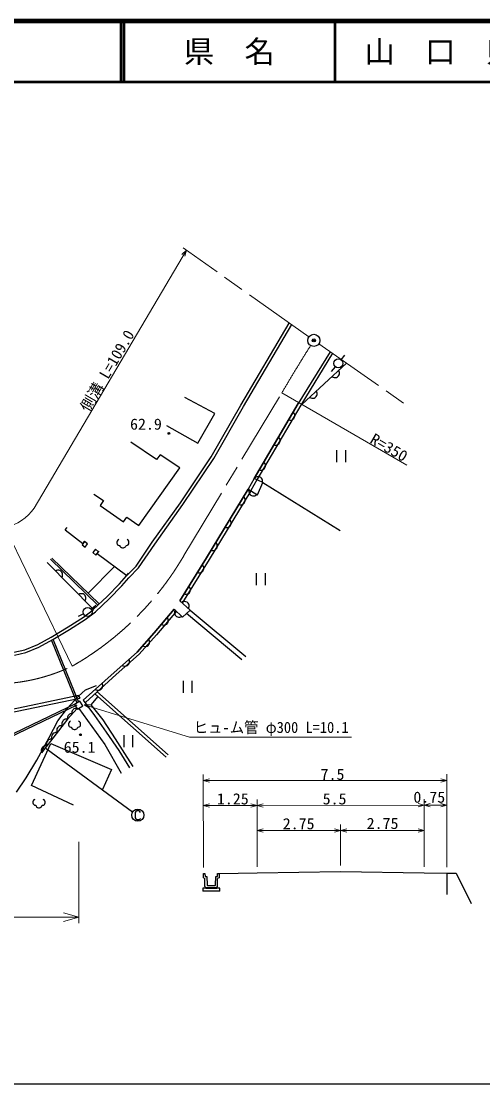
# Model space of a CAD drawing. Units: millimetres, scale not verified, with parts at other scales. Extents: x 40000 to 680000, y 20000 to 380000.
# Drawn here: x 281363 to 357347, y 205000 to 380000 of the extents above; entities that cross this region are included whole.
import ezdxf
from ezdxf.enums import TextEntityAlignment as Align

# ---------------------------------------------------------------- set-up
doc = ezdxf.new("R2010")
doc.units = ezdxf.units.MM
doc.header["$LTSCALE"] = 1000
doc.header["$PDMODE"] = 32
doc.header["$PDSIZE"] = 500
doc.linetypes.add('CHAIN', pattern=[18.5, 12, -1.5, 3.5, -1.5])
for name, color, linetype, lineweight in [('M-BGD', 7, 'Continuous', 25), ('M-BGD-EXST', 7, 'Continuous', 25), ('M-BMK', 2, 'CHAIN', 13), ('M-BMK-SRVR', 3, 'Continuous', 25), ('M-STR-HTXT', 7, 'Continuous', 13), ('M-TTL', 2, 'Continuous', 140), ('M-TTL-BAND', 7, 'Continuous', 25), ('M-TTL-LINE', 7, 'Continuous', 50)]:
    doc.layers.add(name, color=color, linetype=linetype, lineweight=lineweight)
doc.layers.add('M-OTRS', color=6, linetype='Continuous')
doc.layers.add('M-TTL-TXT', color=7, linetype='Continuous')
doc.styles.add('ＭＳ ゴシック', font='')
doc.styles.get('ＭＳ ゴシック').set_extended_font_data('MS Gothic')

msp = doc.modelspace()

# ---------------------------------------------------------------- linework, layer by layer
at = {"layer": 'M-BGD'}
for p, q in [((317524, 316772), (325495, 330289)), ((317956, 316520), (325926, 330035)), ((332205, 325568), (326976, 317040)), ((332631, 325307), (327405, 316783)), ((334024, 324234), (334642, 325020)), ((327560, 316855), (334927, 323665)), ((333065, 323082), (332403, 322332)), ((333714, 322299), (333636, 322472)), ((333750, 322128), (333714, 322299)), ((333741, 321916), (333750, 322128)), ((332534, 321454), (332701, 321362)), ((332701, 321362), (332868, 321313)), ((332868, 321313), (333080, 321305)), ((333080, 321305), (333252, 321341)), ((333252, 321341), (333425, 321419)), ((333425, 321419), (333601, 321582)), ((333601, 321582), (333692, 321748)), ((333692, 321748), (333741, 321916)), ((330031, 318894), (329952, 319067)), ((330009, 318343), (330058, 318511)), ((330066, 318723), (330031, 318894)), ((330058, 318511), (330066, 318723)), ((313248, 315413), (308282, 318038)), ((312629, 308258), (317524, 316772)), ((319699, 304704), (326976, 317040)), ((326976, 317040), (319699, 304704)), ((327405, 316783), (320130, 304450)), ((328851, 318048), (329017, 317957)), ((329017, 317957), (329185, 317908)), ((329185, 317908), (329397, 317900)), ((329397, 317900), (329568, 317935)), ((329568, 317935), (329741, 318014)), ((329741, 318014), (329918, 318176)), ((329918, 318176), (330009, 318343)), ((310443, 310524), (313248, 315413)), ((313054, 307994), (317956, 316520)), ((326269, 315487), (326144, 315630)), ((326352, 315334), (326269, 315487)), ((326405, 315128), (326352, 315334)), ((326407, 314953), (326405, 315128)), ((305271, 313432), (310443, 310524)), ((325382, 314338), (325568, 314299)), ((325568, 314299), (325743, 314300)), ((325743, 314300), (325948, 314353)), ((325948, 314353), (326102, 314436)), ((326102, 314436), (326245, 314561)), ((326245, 314561), (326367, 314768)), ((326367, 314768), (326407, 314953)), ((323843, 311375), (323719, 311518)), ((303624, 307791), (299379, 310698)), ((322957, 310226), (323142, 310187)), ((323142, 310187), (323317, 310188)), ((323317, 310188), (323523, 310241)), ((323523, 310241), (323676, 310324)), ((323676, 310324), (323819, 310449)), ((323819, 310449), (323941, 310656)), ((323927, 311221), (323843, 311375)), ((323980, 311016), (323927, 311221)), ((323941, 310656), (323981, 310841)), ((323981, 310841), (323980, 311016)), ((304242, 308588), (303624, 307791)), ((307484, 306427), (304242, 308588)), ((307580, 300676), (312629, 308258)), ((333271, 309364), (333271, 307364)), ((334791, 307364), (334791, 309364)), ((300743, 296958), (307484, 306427)), ((307992, 300392), (313054, 307994)), ((321251, 306212), (321394, 306337)), ((321418, 307263), (321293, 307406)), ((321394, 306337), (321516, 306543)), ((321501, 307109), (321418, 307263)), ((321554, 306904), (321501, 307109)), ((321516, 306543), (321556, 306729)), ((321556, 306729), (321554, 306904)), ((319699, 304704), (318733, 302942)), ((321121, 304022), (319699, 304704)), ((319866, 304824), (319734, 304688)), ((320012, 304920), (319866, 304824)), ((320212, 304990), (320012, 304920)), ((320386, 305007), (320212, 304990)), ((320575, 304983), (320386, 305007)), ((320531, 306114), (320717, 306074)), ((320791, 304879), (320575, 304983)), ((320717, 306074), (320892, 306076)), ((320927, 304747), (320791, 304879)), ((320892, 306076), (321097, 306129)), ((321023, 304601), (320927, 304747)), ((321094, 304401), (321023, 304601)), ((321097, 306129), (321251, 306212)), ((311854, 291629), (318733, 302942)), ((318733, 302942), (311854, 291629)), ((318733, 302942), (320268, 301975)), ((318866, 302858), (318821, 302674)), ((320138, 304464), (319171, 302701)), ((320268, 301975), (321121, 304022)), ((321086, 304038), (321110, 304227)), ((321110, 304227), (321094, 304401)), ((321121, 304022), (333895, 296142)), ((293306, 302130), (294902, 301075)), ((294902, 301075), (294361, 300252)), ((319160, 302682), (312280, 291366)), ((318099, 301552), (317976, 301697)), ((318180, 301397), (318099, 301552)), ((318230, 301191), (318180, 301397)), ((318187, 300832), (318229, 301016)), ((318229, 301016), (318230, 301191)), ((318821, 302674), (318817, 302499)), ((318817, 302499), (318864, 302292)), ((318864, 302292), (318943, 302136)), ((318943, 302136), (319063, 301989)), ((319063, 301989), (319266, 301861)), ((319266, 301861), (319451, 301816)), ((319451, 301816), (319626, 301813)), ((319626, 301813), (319832, 301860)), ((319832, 301860), (319988, 301939)), ((319988, 301939), (320135, 302059)), ((294361, 300252), (298195, 297575)), ((302945, 294177), (307580, 300676)), ((303356, 293891), (307992, 300392)), ((317197, 300415), (317382, 300373)), ((317382, 300373), (317557, 300372)), ((317557, 300372), (317763, 300422)), ((317763, 300422), (317918, 300504)), ((317918, 300504), (318063, 300626)), ((318063, 300626), (318187, 300832)), ((298195, 297575), (298761, 298322)), ((298761, 298322), (300743, 296958)), ((315806, 297781), (315683, 297926)), ((315887, 297626), (315806, 297781)), ((315938, 297420), (315887, 297626)), ((288619, 296242), (288927, 296636)), ((288619, 296242), (291514, 293978)), ((314904, 296644), (315089, 296602)), ((315089, 296602), (315264, 296601)), ((315264, 296601), (315470, 296651)), ((315470, 296651), (315625, 296733)), ((315625, 296733), (315770, 296855)), ((315770, 296855), (315894, 297060)), ((315894, 297060), (315937, 297245)), ((315937, 297245), (315938, 297420)), ((291763, 294299), (291367, 293787)), ((291514, 293978), (291822, 294372)), ((292267, 293909), (291763, 294299)), ((297139, 294383), (297099, 294223)), ((297099, 294223), (297099, 294063)), ((297099, 294063), (297139, 293903)), ((297259, 294543), (297139, 294383)), ((297419, 294623), (297259, 294543)), ((298939, 294543), (298779, 294623)), ((299059, 294383), (298939, 294543)), ((299099, 294223), (299059, 294383)), ((299059, 293903), (299099, 294063)), ((299099, 294063), (299099, 294223)), ((300304, 290268), (302945, 294177)), ((313513, 294010), (313390, 294155)), ((313594, 293855), (313513, 294010)), ((291367, 293787), (291871, 293397)), ((291871, 293397), (292267, 293909)), ((293603, 293042), (293155, 292487)), ((293155, 292487), (293659, 292080)), ((294107, 292636), (293603, 293042)), ((293659, 292080), (294107, 292636)), ((293866, 292337), (294165, 292738)), ((293866, 292337), (298740, 288703)), ((297139, 293903), (297219, 293783)), ((297219, 293783), (297339, 293703)), ((297339, 293703), (297499, 293663)), ((297499, 293663), (297579, 293663)), ((297579, 293663), (297619, 293543)), ((297619, 293543), (297699, 293423)), ((297699, 293423), (297859, 293303)), ((297859, 293303), (298019, 293263)), ((298019, 293263), (298179, 293263)), ((298179, 293263), (298299, 293303)), ((298299, 293303), (298459, 293383)), ((298459, 293383), (298539, 293463)), ((298539, 293463), (298579, 293543)), ((298579, 293543), (298619, 293663)), ((298619, 293663), (298699, 293663)), ((298699, 293663), (298859, 293703)), ((298859, 293703), (298979, 293783)), ((298979, 293783), (299059, 293903)), ((300692, 289948), (303356, 293891)), ((312611, 292873), (312796, 292831)), ((312796, 292831), (312971, 292830)), ((312971, 292830), (313177, 292880)), ((313177, 292880), (313332, 292962)), ((313332, 292962), (313477, 293084)), ((313477, 293084), (313601, 293289)), ((313645, 293649), (313594, 293855)), ((313601, 293289), (313644, 293474)), ((313644, 293474), (313645, 293649)), ((293258, 283130), (285607, 290845)), ((293999, 283815), (286196, 291377)), ((294208, 284031), (286405, 291593)), ((307477, 284543), (311854, 291629)), ((311854, 291629), (307477, 284543)), ((312280, 291366), (307902, 284280)), ((287162, 289533), (286992, 289449)), ((287332, 289575), (287162, 289533)), ((287544, 289574), (287332, 289575)), ((287714, 289531), (287544, 289574)), ((287883, 289445), (287714, 289531)), ((288052, 289275), (287883, 289445)), ((288136, 289105), (288052, 289275)), ((288178, 288935), (288136, 289105)), ((288177, 288723), (288178, 288935)), ((292376, 285806), (296735, 290198)), ((298740, 288703), (300304, 290268)), ((298740, 288703), (299038, 289104)), ((299093, 288350), (300692, 289948)), ((310366, 289219), (310550, 289176)), ((310550, 289176), (310725, 289173)), ((310725, 289173), (310932, 289222)), ((310932, 289222), (311087, 289302)), ((311087, 289302), (311233, 289424)), ((311276, 290350), (311154, 290495)), ((311233, 289424), (311359, 289628)), ((311356, 290194), (311276, 290350)), ((311405, 289988), (311356, 290194)), ((311359, 289628), (311402, 289813)), ((311402, 289813), (311405, 289988)), ((320034, 289105), (320034, 287105)), ((321554, 287105), (321554, 289105)), ((288048, 288384), (288134, 288553)), ((288134, 288553), (288177, 288723)), ((295492, 285243), (297545, 287348)), ((295843, 284886), (297921, 287018)), ((297545, 287348), (298718, 288680)), ((297921, 287018), (299093, 288350)), ((290987, 285675), (290817, 285591)), ((291157, 285717), (290987, 285675)), ((291369, 285716), (291157, 285717)), ((291539, 285673), (291369, 285716)), ((291708, 285587), (291539, 285673)), ((291877, 285417), (291708, 285587)), ((291961, 285247), (291877, 285417)), ((308177, 285676), (308362, 285632)), ((308362, 285632), (308537, 285630)), ((308537, 285630), (308743, 285679)), ((308743, 285679), (308898, 285759)), ((308898, 285759), (309044, 285881)), ((309087, 286806), (308965, 286952)), ((309044, 285881), (309170, 286085)), ((309167, 286651), (309087, 286806)), ((309216, 286445), (309167, 286651)), ((309170, 286085), (309214, 286270)), ((309214, 286270), (309216, 286445)), ((291873, 284526), (291959, 284695)), ((291959, 284695), (292002, 284865)), ((292003, 285077), (291961, 285247)), ((292002, 284865), (292003, 285077)), ((292888, 283180), (293668, 283806)), ((293218, 283096), (295492, 285243)), ((293562, 282733), (295843, 284886)), ((309182, 283008), (307477, 284543)), ((307937, 284370), (307772, 284277)), ((308104, 284422), (307937, 284370)), ((308316, 284433), (308104, 284422)), ((308488, 284399), (308316, 284433)), ((308662, 284324), (308488, 284399)), ((308840, 284163), (308662, 284324)), ((308934, 283998), (308840, 284163)), ((308985, 283831), (308934, 283998)), ((308963, 283447), (308996, 283619)), ((308996, 283619), (308985, 283831)), ((289062, 280239), (291604, 281863)), ((291630, 282380), (290733, 281940)), ((291604, 281863), (293258, 283130)), ((291891, 281453), (293562, 282733)), ((303270, 279256), (306567, 283178)), ((306567, 283178), (303270, 279256)), ((306950, 282856), (303647, 278927)), ((305500, 281629), (305401, 281791)), ((306567, 283178), (307932, 281871)), ((306627, 282872), (306588, 282701)), ((306588, 282701), (306592, 282489)), ((306592, 282489), (306638, 282320)), ((306708, 283043), (306627, 282872)), ((306638, 282320), (306727, 282153)), ((306727, 282153), (306900, 281986)), ((306900, 281986), (307072, 281905)), ((307072, 281905), (307242, 281866)), ((307242, 281866), (307454, 281871)), ((307454, 281871), (307623, 281917)), ((307623, 281917), (307791, 282005)), ((307932, 281871), (309182, 283008)), ((317681, 274798), (308550, 282433)), ((308887, 283273), (308963, 283447)), ((309182, 283008), (318323, 275379)), ((286310, 278581), (289062, 280239)), ((289331, 279818), (291891, 281453)), ((304436, 280643), (304612, 280573)), ((304612, 280573), (304785, 280545)), ((304785, 280545), (304996, 280563)), ((304996, 280563), (305162, 280620)), ((305162, 280620), (305324, 280720)), ((305324, 280720), (305478, 280903)), ((305478, 280903), (305548, 281080)), ((305557, 281464), (305500, 281629)), ((305548, 281080), (305576, 281252)), ((305576, 281252), (305557, 281464)), ((284068, 277355), (286310, 278581)), ((286559, 278147), (289331, 279818)), ((300422, 276108), (303270, 279256)), ((303270, 279256), (300422, 276108)), ((303647, 278927), (300775, 275752)), ((281964, 276492), (284068, 277355)), ((282115, 276014), (284284, 276903)), ((284284, 276903), (286559, 278147)), ((286323, 278018), (290496, 267720)), ((286601, 278131), (290774, 267832)), ((301343, 277126), (301517, 277049)), ((301517, 277049), (301688, 277015)), ((301688, 277015), (301900, 277026)), ((301900, 277026), (302068, 277077)), ((302068, 277077), (302233, 277170)), ((302233, 277170), (302394, 277348)), ((302443, 278073), (302349, 278238)), ((302394, 277348), (302470, 277522)), ((302493, 277905), (302443, 278073)), ((302470, 277522), (302504, 277693)), ((302504, 277693), (302493, 277905)), ((280155, 276083), (281964, 276492)), ((280231, 275587), (282115, 276014)), ((296639, 272761), (300422, 276108)), ((300422, 276108), (296639, 272761)), ((300775, 275752), (296974, 272390)), ((299167, 274757), (299092, 274931)), ((299199, 274585), (299167, 274757)), ((297969, 273937), (298133, 273842)), ((298133, 273842), (298300, 273789)), ((298300, 273789), (298511, 273777)), ((298511, 273777), (298683, 273809)), ((298683, 273809), (298858, 273883)), ((298858, 273883), (299038, 274042)), ((299038, 274042), (299133, 274206)), ((299133, 274206), (299186, 274373)), ((299186, 274373), (299199, 274585)), ((291581, 268176), (296639, 272761)), ((296639, 272761), (291581, 268176)), ((296974, 272390), (291917, 267806)), ((308007, 271387), (308007, 269387)), ((309527, 269387), (309527, 271387)), ((290708, 268758), (291945, 269886)), ((291945, 269886), (293764, 270614)), ((293554, 269965), (293720, 269872)), ((293720, 269872), (293887, 269821)), ((293806, 269590), (305535, 259154)), ((293887, 269821), (294099, 269811)), ((294099, 269811), (294270, 269845)), ((294270, 269845), (294444, 269921)), ((294444, 269921), (294622, 270082)), ((294622, 270082), (294715, 270248)), ((294742, 270798), (294666, 270972)), ((294715, 270248), (294766, 270415)), ((294776, 270627), (294742, 270798)), ((294766, 270415), (294776, 270627)), ((277711, 266274), (290811, 268991)), ((277729, 265767), (291013, 268523)), ((288962, 266866), (290708, 268758)), ((290986, 268032), (290117, 267478)), ((290811, 268991), (291024, 268531)), ((291498, 267228), (290986, 268032)), ((291581, 268176), (293435, 265660)), ((293951, 268791), (292810, 267422)), ((293473, 269216), (305203, 258781)), ((278839, 262079), (290364, 267641)), ((290504, 267375), (279345, 261991)), ((287397, 264756), (288962, 266866)), ((290550, 266798), (288995, 265070)), ((289711, 266261), (289701, 266142)), ((289701, 266142), (289706, 266040)), ((289706, 266040), (289747, 265906)), ((289754, 266416), (289711, 266261)), ((289833, 266539), (289754, 266416)), ((289929, 266646), (289833, 266539)), ((290043, 266737), (289929, 266646)), ((290193, 266796), (290043, 266737)), ((290117, 267478), (290629, 266674)), ((290311, 266819), (290193, 266796)), ((290413, 266825), (290311, 266819)), ((290550, 266798), (290413, 266825)), ((290629, 266674), (291498, 267228)), ((290823, 266798), (295115, 260881)), ((292810, 267422), (294799, 264921)), ((288995, 265070), (284696, 259496)), ((285978, 262027), (287397, 264756)), ((288067, 264371), (288065, 264231)), ((288103, 264556), (288067, 264371)), ((288184, 264706), (288103, 264556)), ((288286, 264839), (288184, 264706)), ((288411, 264955), (288286, 264839)), ((288580, 265036), (288411, 264955)), ((288715, 265074), (288580, 265036)), ((288833, 265089), (288715, 265074)), ((288995, 265070), (288833, 265089)), ((288979, 265414), (288969, 265304)), ((288969, 265304), (288974, 265211)), ((288974, 265211), (289011, 265088)), ((289018, 265556), (288979, 265414)), ((289090, 265669), (289018, 265556)), ((289178, 265767), (289090, 265669)), ((289175, 264457), (289135, 264297)), ((289135, 264297), (289135, 264137)), ((289295, 264617), (289175, 264457)), ((289283, 265850), (289178, 265767)), ((289420, 265904), (289283, 265850)), ((289455, 264697), (289295, 264617)), ((289528, 265926), (289420, 265904)), ((289621, 265931), (289528, 265926)), ((289747, 265906), (289621, 265931)), ((290975, 264617), (290815, 264697)), ((291095, 264457), (290975, 264617)), ((291135, 264297), (291095, 264457)), ((291135, 264137), (291135, 264297)), ((293435, 265660), (295368, 262931)), ((294799, 264921), (296846, 261794)), ((286576, 262622), (286474, 262489)), ((286701, 262737), (286576, 262622)), ((286870, 262819), (286701, 262737)), ((287005, 262857), (286870, 262819)), ((287123, 262872), (287005, 262857)), ((287285, 262853), (287123, 262872)), ((287212, 263263), (287210, 263123)), ((287210, 263123), (287225, 263005)), ((287248, 263447), (287212, 263263)), ((287225, 263005), (287285, 262853)), ((287329, 263597), (287248, 263447)), ((287431, 263730), (287329, 263597)), ((287556, 263846), (287431, 263730)), ((287725, 263928), (287556, 263846)), ((287860, 263965), (287725, 263928)), ((287978, 263980), (287860, 263965)), ((288140, 263961), (287978, 263980)), ((288065, 264231), (288080, 264113)), ((288080, 264113), (288140, 263961)), ((289135, 264137), (289175, 263977)), ((289175, 263977), (289255, 263857)), ((289255, 263857), (289375, 263777)), ((289375, 263777), (289535, 263737)), ((289535, 263737), (289615, 263737)), ((289615, 263737), (289655, 263617)), ((289655, 263617), (289735, 263497)), ((289735, 263497), (289895, 263377)), ((289895, 263377), (290055, 263337)), ((290055, 263337), (290215, 263337)), ((290215, 263337), (290335, 263377)), ((290335, 263377), (290495, 263457)), ((290495, 263457), (290575, 263537)), ((290575, 263537), (290615, 263617)), ((290615, 263617), (290655, 263737)), ((290655, 263737), (290735, 263737)), ((290735, 263737), (290895, 263777)), ((290895, 263777), (291015, 263857)), ((291015, 263857), (291095, 263977)), ((291095, 263977), (291135, 264137)), ((295368, 262931), (297414, 259861)), ((283057, 254101), (286226, 261059)), ((283941, 258316), (285978, 262027)), ((285502, 261045), (285500, 260905)), ((285500, 260905), (285515, 260788)), ((285538, 261230), (285502, 261045)), ((285515, 260788), (285575, 260636)), ((285619, 261380), (285538, 261230)), ((285721, 261513), (285619, 261380)), ((285846, 261629), (285721, 261513)), ((286015, 261711), (285846, 261629)), ((286150, 261748), (286015, 261711)), ((286268, 261763), (286150, 261748)), ((286226, 261059), (296208, 256761)), ((286430, 261744), (286268, 261763)), ((286357, 262154), (286355, 262014)), ((286355, 262014), (286370, 261896)), ((286393, 262338), (286357, 262154)), ((286370, 261896), (286430, 261744)), ((286474, 262489), (286393, 262338)), ((295115, 260881), (297811, 256145)), ((296846, 261794), (298381, 259406)), ((298241, 262428), (298241, 260428)), ((299761, 260428), (299761, 262428)), ((284647, 259937), (284645, 259797)), ((284645, 259797), (284660, 259679)), ((284683, 260121), (284647, 259937)), ((284660, 259679), (284720, 259527)), ((284764, 260271), (284683, 260121)), ((284866, 260404), (284764, 260271)), ((284991, 260520), (284866, 260404)), ((285160, 260602), (284991, 260520)), ((285295, 260639), (285160, 260602)), ((285413, 260655), (285295, 260639)), ((285575, 260636), (285413, 260655)), ((297414, 259861), (299177, 257018)), ((298381, 259406), (299745, 257246)), ((282194, 255369), (283941, 258316)), ((296208, 256761), (294714, 253482)), ((280593, 253041), (282194, 255369)), ((289942, 250896), (283057, 254101)), ((283336, 251583), (283296, 251423)), ((283296, 251423), (283296, 251263)), ((283296, 251263), (283336, 251103)), ((283456, 251743), (283336, 251583)), ((283336, 251103), (283416, 250983)), ((283416, 250983), (283536, 250903)), ((283616, 251823), (283456, 251743)), ((283536, 250903), (283696, 250863)), ((283696, 250863), (283776, 250863)), ((283776, 250863), (283816, 250743)), ((283816, 250743), (283896, 250623)), ((283896, 250623), (284056, 250503)), ((284056, 250503), (284216, 250463)), ((284216, 250463), (284376, 250463)), ((284376, 250463), (284496, 250503)), ((284496, 250503), (284656, 250583)), ((284656, 250583), (284736, 250663)), ((284736, 250663), (284776, 250743)), ((284776, 250743), (284816, 250863)), ((284816, 250863), (284896, 250863)), ((284896, 250863), (285056, 250903)), ((285136, 251743), (284976, 251823)), ((285056, 250903), (285176, 250983)), ((285256, 251583), (285136, 251743)), ((285176, 250983), (285256, 251103)), ((285296, 251423), (285256, 251583)), ((285256, 251103), (285296, 251263)), ((285296, 251263), (285296, 251423)), ((320200, 239730), (333950, 239936)), ((333950, 239936), (347700, 239730)), ((311350, 239636), (311600, 239636)), ((311350, 238936), (311350, 239636)), ((311350, 238936), (311600, 238792)), ((311600, 239636), (311625, 239161)), ((311600, 237461), (311600, 238792)), ((311625, 239161), (311900, 239161)), ((311900, 239161), (311947, 237761)), ((313353, 237761), (313400, 239161)), ((313400, 239161), (313675, 239161)), ((313675, 239161), (313700, 239636)), ((313700, 239636), (313950, 239636)), ((313950, 238936), (313700, 238792)), ((313700, 237461), (313700, 238792)), ((313950, 239636), (320200, 239730)), ((313950, 239636), (313950, 238936)), ((347700, 239730), (351450, 239674)), ((351450, 239674), (352950, 239674)), ((351450, 239674), (351450, 236150)), ((352950, 239674), (355450, 234674)), ((311750, 237211), (311250, 237211)), ((311250, 237211), (311250, 236711)), ((314050, 236711), (311250, 236711)), ((311600, 237461), (311750, 237311)), ((311750, 237311), (313550, 237311)), ((311750, 237311), (311750, 237211)), ((311750, 237211), (313550, 237211)), ((312050, 237661), (313250, 237661)), ((313550, 237311), (313700, 237461)), ((313550, 237211), (313550, 237311)), ((314050, 237211), (313550, 237211)), ((314050, 236711), (314050, 237211))]:
    msp.add_line(p, q, dxfattribs=at)
for centre, radius in [((333561, 323644), 750), ((305683, 312119), 150), ((305683, 312119), 90), ((305683, 312119), 30), ((292304, 282710), 750), ((291098, 262492), 150), ((291098, 262492), 90), ((291098, 262492), 30)]:
    msp.add_circle(centre, radius, dxfattribs=at)
for centre, start, end in [((312047, 237761), 180, 271.90915), ((313253, 237761), 268.09085, 0)]:
    msp.add_arc(centre, 100, start, end, dxfattribs=at)
at = {"layer": 'M-BGD-EXST'}
for p, q in [((299659, 249758), (285462, 260173)), ((300231, 249822), (300111, 249662)), ((300111, 249662), (300111, 248782)), ((300111, 248782), (300231, 248622)), ((300391, 249942), (300231, 249822)), ((300231, 248622), (300391, 248502)), ((300751, 249942), (300391, 249942)), ((300391, 248502), (300751, 248502)), ((300911, 249822), (300751, 249942)), ((300751, 248502), (300911, 248582)), ((300991, 249702), (300911, 249822)), ((300911, 248582), (300991, 248702))]:
    msp.add_line(p, q, dxfattribs=at)
msp.add_circle((300551, 249222), 1000, dxfattribs=at)
at = {"layer": 'M-BMK'}
for p, q in [((328719, 328013), (308036, 342661)), ((330355, 326862), (344535, 316947)), ((308155, 292006), (324241, 318773))]:
    msp.add_line(p, q, dxfattribs=at)
for centre, radius, start, end in [((625496, 140601), 350000, 147.90024, 149.39841), ((264971, 317208), 50000, 299.72714, 329.7321), ((276817, 300850), 30000, 270.83061, 295.56914)]:
    msp.add_arc(centre, radius, start, end, dxfattribs=at)
at = {"layer": 'M-BMK-SRVR'}
for radius in [1000, 40]:
    msp.add_circle((329535, 327435), radius, dxfattribs=at)
at = {"layer": 'M-OTRS'}
msp.add_point((329535, 327435), dxfattribs=at)
at = {"layer": 'M-STR-HTXT'}
for p, q in [((283491, 299825), (308549, 342298)), ((307800, 341579), (308549, 342298)), ((308549, 342298), (308282, 341294)), ((324241, 318773), (344856, 306858)), ((277047, 300058), (289765, 273788)), ((292618, 266868), (291745, 267431)), ((291745, 267431), (292783, 267403)), ((291745, 267431), (309082, 262082)), ((309082, 262082), (335765, 262082)), ((311349, 240636), (311335, 255929)), ((351435, 255967), (351449, 240674)), ((311336, 254929), (312335, 255210)), ((311336, 254929), (351436, 254967)), ((312336, 254650), (311336, 254929)), ((350435, 255246), (351436, 254967)), ((351436, 254967), (350436, 254686)), ((311339, 250830), (312339, 251111)), ((311339, 250830), (320190, 250838)), ((312340, 250551), (311339, 250830)), ((319189, 251117), (320190, 250838)), ((320190, 250838), (319190, 250557)), ((320189, 251838), (320199, 240730)), ((320190, 250838), (321189, 251119)), ((320190, 250838), (347690, 250864)), ((321190, 250559), (320190, 250838)), ((346689, 251143), (347690, 250864)), ((347690, 250864), (346690, 250583)), ((347689, 251864), (347699, 240730)), ((347690, 250864), (348689, 251145)), ((347690, 250864), (351439, 250868)), ((348690, 250585), (347690, 250864)), ((350439, 251147), (351439, 250868)), ((351439, 250868), (350440, 250587)), ((320200, 246710), (321200, 246990)), ((332950, 246990), (333950, 246710)), ((333950, 247710), (333950, 240936)), ((333950, 246710), (334950, 246990)), ((346699, 246990), (347699, 246710)), ((321200, 246430), (320200, 246710)), ((320200, 246710), (333950, 246710)), ((333950, 246710), (332950, 246430)), ((334950, 246430), (333950, 246710)), ((333950, 246710), (347699, 246710)), ((347699, 246710), (346699, 246430)), ((290823, 231444), (290823, 244864)), ((288323, 233144), (290823, 232444)), ((68666, 232444), (290823, 232444)), ((290823, 232444), (288323, 231744))]:
    msp.add_line(p, q, dxfattribs=at)
msp.add_arc((276928, 304400), 8000, 242.59226, 325.11637, dxfattribs=at)
at = {"layer": 'M-TTL'}
msp.add_line((680000, 380000), (40000, 380000), dxfattribs=at)
at = {"layer": 'M-TTL-BAND'}
msp.add_line((40000, 205000), (579000, 205000), dxfattribs=at)
at = {"layer": 'M-TTL-LINE'}
for p, q in [((297750, 380000), (297750, 370000)), ((298250, 380000), (298250, 370000)), ((333000, 380000), (333000, 370000)), ((40000, 370000), (680000, 370000))]:
    msp.add_line(p, q, dxfattribs=at)

# ---------------------------------------------------------------- texts
at = {"layer": 'M-BGD', "style": 'ＭＳ ゴシック', "width": 1.05}
for s, p in [('62.9', (299276, 312180)), ('65.1', (288351, 258966))]:
    msp.add_text(s, height=1833, dxfattribs=at).set_placement(p, align=Align.BOTTOM_LEFT)
at = {"layer": 'M-STR-HTXT', "style": 'ＭＳ ゴシック'}
msp.add_text('側溝 L=109.0', height=1833, rotation=59.6, dxfattribs=at).set_placement((292970, 315242), align=Align.BOTTOM_LEFT)
at = {"layer": 'M-STR-HTXT', "style": 'ＭＳ ゴシック', "width": 1.05}
msp.add_text('R=350', height=1833, rotation=330, dxfattribs=at).set_placement((338350, 310164), align=Align.BOTTOM_LEFT)
at = {"layer": 'M-STR-HTXT', "style": 'ＭＳ ゴシック'}
for s, width, p in [('ヒュ-ム管 φ300 L=10.1', 0.95, (309748, 262231)), ('7.5', 1.05, (330652, 254503)), ('1.25', 1.05, (313576, 250459)), ('5.5', 1.05, (330989, 250459)), ('0.75', 1.05, (345931, 250740)), ('2.75', 1.05, (324417, 246359)), ('2.75', 1.05, (338235, 246415))]:
    msp.add_text(s, height=1833, dxfattribs=dict(at, width=width)).set_placement(p, align=Align.BOTTOM_LEFT)
at = {"layer": 'M-TTL-TXT', "style": 'ＭＳ ゴシック'}
for s, p in [('県\u3000名', (315625, 375000)), ('山\u3000口\u3000県', (350375, 375000))]:
    msp.add_text(s, height=3666, dxfattribs=at).set_placement(p, align=Align.MIDDLE_CENTER)

doc.saveas('drawing.dxf')
